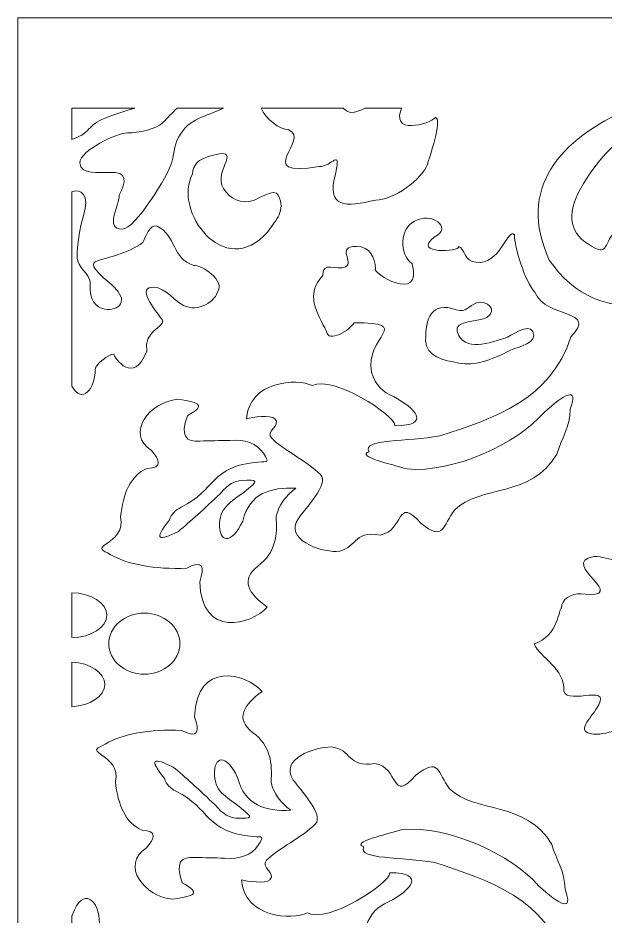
# Model space of a CAD drawing. Header units: centimetres. Extents: x -16.82 to -11.54, y -9 to -0.14.
# Drawn here: x -16.822 to -15.28, y -2.504 to -0.144 of the extents above; entities that cross this region are included whole.
import ezdxf

# ---------------------------------------------------------------- set-up
doc = ezdxf.new("R2010")
doc.units = ezdxf.units.CM
doc.header["$MEASUREMENT"] = 0
doc.layers.add('layer 1', color=7, linetype='Continuous')

msp = doc.modelspace()

# ---------------------------------------------------------------- linework, layer by layer
at = {"layer": 'layer 1', "color": 250, "lineweight": 13}
for points, knots in [([(-11.53784, -8.81464), (-11.53784, -8.81464), (-11.53784, -9.00021), (-11.53784, -9.00021), (-11.53784, -9.00021), (-11.53784, -9.00021), (-16.82232, -9.00021), (-16.82232, -9.00021), (-16.82232, -9.00021), (-16.82232, -9.00021), (-16.82232, -0.14427), (-16.82232, -0.14427), (-16.82232, -0.14427), (-16.82232, -0.14427), (-11.53784, -0.14427), (-11.53784, -0.14427), (-11.53784, -0.14427), (-11.53784, -0.14427), (-11.53784, -8.81464), (-11.53784, -8.81464)], [0, 0, 0, 0, 0.1666667, 0.1666667, 0.1666667, 0.1666667, 0.3333333, 0.3333333, 0.3333333, 0.3333333, 0.5, 0.5, 0.5, 0.5, 0.6666667, 0.6666667, 0.6666667, 0.6666667, 1, 1, 1, 1]), ([(-16.51523, -0.38114), (-16.63933, -0.41921), (-16.61065, -0.41753), (-16.65417, -0.45213), (-16.65417, -0.45213), (-16.66321, -0.45598), (-16.6721, -0.46004), (-16.68098, -0.46408), (-16.68098, -0.46408), (-16.68098, -0.46408), (-16.68098, -0.38114), (-16.68098, -0.38114), (-16.68098, -0.38114), (-16.68098, -0.38114), (-16.51523, -0.38114), (-16.51523, -0.38114)], [0, 0, 0, 0, 0.2, 0.2, 0.2, 0.2, 0.4, 0.4, 0.4, 0.4, 0.6, 0.6, 0.6, 0.6, 1, 1, 1, 1]), ([(-16.65972, -0.52483), (-16.65972, -0.55712), (-16.60698, -0.55005), (-16.58365, -0.55005), (-16.58365, -0.55005), (-16.53157, -0.54668), (-16.53902, -0.57628), (-16.55626, -0.60958), (-16.55626, -0.60958), (-16.55424, -0.63379), (-16.59683, -0.69937), (-16.54815, -0.69937), (-16.54815, -0.69937), (-16.51475, -0.69937), (-16.42727, -0.55791), (-16.41833, -0.52282), (-16.41833, -0.52282), (-16.4092, -0.49456), (-16.41326, -0.47338), (-16.39399, -0.44715), (-16.39399, -0.44715), (-16.36818, -0.40599), (-16.31464, -0.3987), (-16.28227, -0.38114), (-16.28227, -0.38114), (-16.28227, -0.38114), (-16.4044, -0.38114), (-16.4044, -0.38114), (-16.4044, -0.38114), (-16.41682, -0.39373), (-16.42924, -0.40631), (-16.44166, -0.4189), (-16.44166, -0.4189), (-16.46093, -0.43807), (-16.50657, -0.44614), (-16.53497, -0.44614), (-16.53497, -0.44614), (-16.56045, -0.44614), (-16.65972, -0.49174), (-16.65972, -0.52483)], [0, 0, 0, 0, 0.0909091, 0.0909091, 0.0909091, 0.0909091, 0.1818182, 0.1818182, 0.1818182, 0.1818182, 0.2727273, 0.2727273, 0.2727273, 0.2727273, 0.3636364, 0.3636364, 0.3636364, 0.3636364, 0.4545455, 0.4545455, 0.4545455, 0.4545455, 0.5454545, 0.5454545, 0.5454545, 0.5454545, 0.6363636, 0.6363636, 0.6363636, 0.6363636, 0.7272727, 0.7272727, 0.7272727, 0.7272727, 0.8181818, 0.8181818, 0.8181818, 0.8181818, 1, 1, 1, 1]), ([(-16.18377, -0.38114), (-16.17266, -0.40981), (-16.13308, -0.43782), (-16.11225, -0.43782), (-16.11225, -0.43782), (-16.04885, -0.4621), (-16.21216, -0.56385), (-16.03133, -0.53472), (-16.03133, -0.53472), (-15.99634, -0.53472), (-15.97447, -0.48568), (-15.98759, -0.55095), (-15.98759, -0.55095), (-16.01523, -0.64575), (-15.96022, -0.64172), (-15.88262, -0.62274), (-15.88262, -0.62274), (-15.83669, -0.62274), (-15.76015, -0.56835), (-15.74702, -0.52919), (-15.74702, -0.52919), (-15.74265, -0.51179), (-15.70605, -0.41329), (-15.72573, -0.40458), (-15.72573, -0.40458), (-15.72248, -0.41515), (-15.84043, -0.45765), (-15.81701, -0.38778), (-15.81701, -0.38778), (-15.81589, -0.38559), (-15.81489, -0.38337), (-15.814, -0.38114), (-15.814, -0.38114), (-15.814, -0.38114), (-15.9114, -0.38114), (-15.9114, -0.38114), (-15.9114, -0.38114), (-15.91997, -0.38583), (-15.93046, -0.39002), (-15.94425, -0.39331), (-15.94425, -0.39331), (-15.95438, -0.3921), (-15.96218, -0.38739), (-15.96773, -0.38114), (-15.96773, -0.38114), (-15.96773, -0.38114), (-16.18377, -0.38114), (-16.18377, -0.38114)], [0, 0, 0, 0, 0.0769231, 0.0769231, 0.0769231, 0.0769231, 0.1538462, 0.1538462, 0.1538462, 0.1538462, 0.2307692, 0.2307692, 0.2307692, 0.2307692, 0.3076923, 0.3076923, 0.3076923, 0.3076923, 0.3846154, 0.3846154, 0.3846154, 0.3846154, 0.4615385, 0.4615385, 0.4615385, 0.4615385, 0.5384615, 0.5384615, 0.5384615, 0.5384615, 0.6153846, 0.6153846, 0.6153846, 0.6153846, 0.6923077, 0.6923077, 0.6923077, 0.6923077, 0.7692308, 0.7692308, 0.7692308, 0.7692308, 0.8461538, 0.8461538, 0.8461538, 0.8461538, 1, 1, 1, 1]), ([(-15.21527, -0.38114), (-15.39987, -0.46404), (-15.51269, -0.59225), (-15.42681, -0.78063), (-15.42681, -0.78063), (-15.36207, -0.87502), (-15.27047, -0.91561), (-15.14937, -0.89709), (-15.14937, -0.89709), (-15.00621, -0.85871), (-14.99388, -0.77666), (-15.04103, -0.67476), (-15.04103, -0.67476), (-15.10937, -0.60374), (-15.1871, -0.6011), (-15.26011, -0.7111), (-15.26011, -0.7111), (-15.28597, -0.75006), (-15.27574, -0.76933), (-15.32399, -0.73894), (-15.32399, -0.73894), (-15.37756, -0.70518), (-15.38199, -0.65374), (-15.33697, -0.57948), (-15.33697, -0.57948), (-15.29549, -0.51152), (-15.24585, -0.4548), (-15.17104, -0.43275), (-15.17104, -0.43275), (-15.10495, -0.41328), (-14.99064, -0.37834), (-15.10709, -0.48949), (-15.10709, -0.48949), (-15.16608, -0.57373), (-15.10275, -0.60233), (-15.0064, -0.55314), (-15.0064, -0.55314), (-14.93805, -0.50363), (-14.87075, -0.4475), (-14.81285, -0.38114), (-14.81285, -0.38114), (-14.81285, -0.38114), (-15.21527, -0.38114), (-15.21527, -0.38114)], [0, 0, 0, 0, 0.0833333, 0.0833333, 0.0833333, 0.0833333, 0.1666667, 0.1666667, 0.1666667, 0.1666667, 0.25, 0.25, 0.25, 0.25, 0.3333333, 0.3333333, 0.3333333, 0.3333333, 0.4166667, 0.4166667, 0.4166667, 0.4166667, 0.5, 0.5, 0.5, 0.5, 0.5833333, 0.5833333, 0.5833333, 0.5833333, 0.6666667, 0.6666667, 0.6666667, 0.6666667, 0.75, 0.75, 0.75, 0.75, 0.8333333, 0.8333333, 0.8333333, 0.8333333, 1, 1, 1, 1]), ([(-16.32252, -0.50858), (-16.34466, -0.51541), (-16.36347, -0.52815), (-16.36347, -0.55416), (-16.36347, -0.55416), (-16.417, -0.64976), (-16.2805, -0.83648), (-16.16675, -0.70683), (-16.16675, -0.70683), (-16.14405, -0.6735), (-16.11811, -0.65092), (-16.13865, -0.61007), (-16.13865, -0.61007), (-16.14837, -0.58964), (-16.19053, -0.61975), (-16.2035, -0.62404), (-16.2035, -0.62404), (-16.237, -0.6348), (-16.26511, -0.61975), (-16.2824, -0.59286), (-16.2824, -0.59286), (-16.31372, -0.54613), (-16.22037, -0.47701), (-16.32252, -0.50858)], [0, 0, 0, 0, 0.1428571, 0.1428571, 0.1428571, 0.1428571, 0.2857143, 0.2857143, 0.2857143, 0.2857143, 0.4285714, 0.4285714, 0.4285714, 0.4285714, 0.5714286, 0.5714286, 0.5714286, 0.5714286, 0.7142857, 0.7142857, 0.7142857, 0.7142857, 1, 1, 1, 1]), ([(-16.68098, -1.11214), (-16.65395, -1.15963), (-16.6196, -1.12105), (-16.6196, -1.06812), (-16.6196, -1.06812), (-16.6196, -1.05372), (-16.58278, -1.02756), (-16.57094, -1.02756), (-16.57094, -1.02756), (-16.56818, -1.03757), (-16.51859, -1.11106), (-16.48415, -1.01971), (-16.48415, -1.01971), (-16.49344, -0.97022), (-16.44036, -0.9561), (-16.44207, -0.93992), (-16.44207, -0.93992), (-16.44338, -0.93468), (-16.50782, -0.86273), (-16.47757, -0.85358), (-16.47757, -0.85358), (-16.44601, -0.84311), (-16.41708, -0.88105), (-16.39472, -0.89544), (-16.39472, -0.89544), (-16.35922, -0.92127), (-16.30749, -0.89402), (-16.29872, -0.86535), (-16.29872, -0.86535), (-16.27493, -0.8348), (-16.34219, -0.79177), (-16.36053, -0.79471), (-16.36053, -0.79471), (-16.41839, -0.7764), (-16.40656, -0.71622), (-16.45653, -0.69137), (-16.45653, -0.69137), (-16.47626, -0.68221), (-16.48809, -0.72407), (-16.49467, -0.73454), (-16.49467, -0.73454), (-16.52992, -0.76202), (-16.58971, -0.77378), (-16.61302, -0.78294), (-16.61302, -0.78294), (-16.65377, -0.79426), (-16.56567, -0.84572), (-16.55648, -0.86797), (-16.55648, -0.86797), (-16.53149, -0.9046), (-16.58541, -0.92029), (-16.61039, -0.90329), (-16.61039, -0.90329), (-16.63406, -0.88759), (-16.63275, -0.86535), (-16.63275, -0.83788), (-16.63275, -0.83788), (-16.63275, -0.82088), (-16.66694, -0.79602), (-16.66694, -0.77509), (-16.66694, -0.77509), (-16.66694, -0.74108), (-16.66037, -0.69529), (-16.64984, -0.6639), (-16.64984, -0.6639), (-16.63329, -0.60898), (-16.65654, -0.59184), (-16.68098, -0.6011), (-16.68098, -0.6011), (-16.68098, -0.6011), (-16.68098, -1.11214), (-16.68098, -1.11214)], [0, 0, 0, 0, 0.0526316, 0.0526316, 0.0526316, 0.0526316, 0.1052632, 0.1052632, 0.1052632, 0.1052632, 0.1578947, 0.1578947, 0.1578947, 0.1578947, 0.2105263, 0.2105263, 0.2105263, 0.2105263, 0.2631579, 0.2631579, 0.2631579, 0.2631579, 0.3157895, 0.3157895, 0.3157895, 0.3157895, 0.3684211, 0.3684211, 0.3684211, 0.3684211, 0.4210526, 0.4210526, 0.4210526, 0.4210526, 0.4736842, 0.4736842, 0.4736842, 0.4736842, 0.5263158, 0.5263158, 0.5263158, 0.5263158, 0.5789474, 0.5789474, 0.5789474, 0.5789474, 0.6315789, 0.6315789, 0.6315789, 0.6315789, 0.6842105, 0.6842105, 0.6842105, 0.6842105, 0.7368421, 0.7368421, 0.7368421, 0.7368421, 0.7894737, 0.7894737, 0.7894737, 0.7894737, 0.8421053, 0.8421053, 0.8421053, 0.8421053, 0.8947368, 0.8947368, 0.8947368, 0.8947368, 1, 1, 1, 1]), ([(-16.22191, -1.1973), (-16.20747, -1.19317), (-16.15796, -1.18698), (-16.14765, -1.1973), (-16.14765, -1.1973), (-16.12908, -1.2159), (-16.17446, -1.23037), (-16.1559, -1.24896), (-16.1559, -1.24896), (-16.12496, -1.27995), (-16.06308, -1.30888), (-16.02801, -1.344), (-16.02801, -1.344), (-16.00326, -1.3688), (-16.06926, -1.43491), (-16.08577, -1.45971), (-16.08577, -1.45971), (-16.1229, -1.51549), (-16.03007, -1.54649), (-15.98676, -1.54649), (-15.98676, -1.54649), (-15.93193, -1.54208), (-15.94399, -1.48987), (-15.87124, -1.5031), (-15.87124, -1.5031), (-15.80729, -1.49335), (-15.82999, -1.39678), (-15.76398, -1.4721), (-15.76398, -1.4721), (-15.70183, -1.52306), (-15.70682, -1.47738), (-15.67529, -1.43698), (-15.67529, -1.43698), (-15.60928, -1.37086), (-15.47314, -1.40598), (-15.40713, -1.29028), (-15.40713, -1.29028), (-15.39476, -1.24896), (-15.37207, -1.22003), (-15.37207, -1.17251), (-15.37207, -1.17251), (-15.34852, -1.11018), (-15.38731, -1.13247), (-15.44057, -1.18102), (-15.44057, -1.18102), (-15.51247, -1.26336), (-15.67538, -1.34016), (-15.80111, -1.32954), (-15.80111, -1.32954), (-15.83824, -1.31714), (-15.93725, -1.29648), (-15.90012, -1.28408), (-15.90012, -1.28408), (-15.9208, -1.25045), (-15.79772, -1.25803), (-15.71448, -1.24276), (-15.71448, -1.24276), (-15.56803, -1.19524), (-15.42364, -1.14771), (-15.37, -0.98242), (-15.37, -0.98242), (-15.29804, -0.90719), (-15.4331, -0.93803), (-15.46489, -0.86465), (-15.46489, -0.86465), (-15.49086, -0.83625), (-15.51872, -0.74638), (-15.51852, -0.71382), (-15.51852, -0.71382), (-15.53564, -0.69476), (-15.55758, -0.79709), (-15.61959, -0.78614), (-15.61959, -0.78614), (-15.65053, -0.78614), (-15.64847, -0.74895), (-15.66497, -0.74482), (-15.66497, -0.74482), (-15.65913, -0.75945), (-15.78977, -0.766), (-15.72892, -0.72002), (-15.72892, -0.72002), (-15.67735, -0.69523), (-15.73923, -0.65184), (-15.78049, -0.6787), (-15.78049, -0.6787), (-15.81957, -0.69523), (-15.82193, -0.76548), (-15.78667, -0.79027), (-15.78667, -0.79027), (-15.75893, -0.89678), (-15.8952, -0.81426), (-15.88362, -0.80267), (-15.88362, -0.80267), (-15.88362, -0.77374), (-15.89806, -0.74482), (-15.93313, -0.74482), (-15.93313, -0.74482), (-15.98882, -0.74482), (-15.93725, -0.78614), (-15.962, -0.79853), (-15.962, -0.79853), (-15.98469, -0.80887), (-16.02389, -0.78201), (-16.02182, -0.82126), (-16.02182, -0.82126), (-16.06854, -0.87016), (-16.03774, -0.91906), (-16.01151, -0.96796), (-16.01151, -0.96796), (-16.00862, -1.00061), (-15.94908, -0.96355), (-15.93931, -0.94524), (-15.93931, -0.94524), (-15.7803, -0.94524), (-15.9126, -0.98036), (-15.89393, -1.0754), (-15.89393, -1.0754), (-15.88362, -1.11053), (-15.86299, -1.12705), (-15.83618, -1.13945), (-15.83618, -1.13945), (-15.77842, -1.16838), (-15.73511, -1.2159), (-15.83205, -1.2159), (-15.83205, -1.2159), (-15.83083, -1.18901), (-15.99481, -1.08155), (-16.04864, -1.11053), (-16.04864, -1.11053), (-16.09025, -1.09059), (-16.21439, -1.09755), (-16.22191, -1.1973)], [0, 0, 0, 0, 0.0294118, 0.0294118, 0.0294118, 0.0294118, 0.0588235, 0.0588235, 0.0588235, 0.0588235, 0.0882353, 0.0882353, 0.0882353, 0.0882353, 0.1176471, 0.1176471, 0.1176471, 0.1176471, 0.1470588, 0.1470588, 0.1470588, 0.1470588, 0.1764706, 0.1764706, 0.1764706, 0.1764706, 0.2058824, 0.2058824, 0.2058824, 0.2058824, 0.2352941, 0.2352941, 0.2352941, 0.2352941, 0.2647059, 0.2647059, 0.2647059, 0.2647059, 0.2941176, 0.2941176, 0.2941176, 0.2941176, 0.3235294, 0.3235294, 0.3235294, 0.3235294, 0.3529412, 0.3529412, 0.3529412, 0.3529412, 0.3823529, 0.3823529, 0.3823529, 0.3823529, 0.4117647, 0.4117647, 0.4117647, 0.4117647, 0.4411765, 0.4411765, 0.4411765, 0.4411765, 0.4705882, 0.4705882, 0.4705882, 0.4705882, 0.5, 0.5, 0.5, 0.5, 0.5294118, 0.5294118, 0.5294118, 0.5294118, 0.5588235, 0.5588235, 0.5588235, 0.5588235, 0.5882353, 0.5882353, 0.5882353, 0.5882353, 0.6176471, 0.6176471, 0.6176471, 0.6176471, 0.6470588, 0.6470588, 0.6470588, 0.6470588, 0.6764706, 0.6764706, 0.6764706, 0.6764706, 0.7058824, 0.7058824, 0.7058824, 0.7058824, 0.7352941, 0.7352941, 0.7352941, 0.7352941, 0.7647059, 0.7647059, 0.7647059, 0.7647059, 0.7941176, 0.7941176, 0.7941176, 0.7941176, 0.8235294, 0.8235294, 0.8235294, 0.8235294, 0.8529412, 0.8529412, 0.8529412, 0.8529412, 0.8823529, 0.8823529, 0.8823529, 0.8823529, 0.9117647, 0.9117647, 0.9117647, 0.9117647, 0.9411765, 0.9411765, 0.9411765, 0.9411765, 1, 1, 1, 1]), ([(-15.66413, -1.05107), (-15.622, -1.05827), (-15.58518, -1.04587), (-15.52865, -1.01755), (-15.52865, -1.01755), (-15.50829, -1.00789), (-15.45471, -0.9993), (-15.46971, -0.96818), (-15.46971, -0.96818), (-15.4815, -0.94456), (-15.53079, -0.98213), (-15.54258, -0.98535), (-15.54258, -0.98535), (-15.58008, -0.99716), (-15.65081, -1.02507), (-15.66903, -0.96818), (-15.66903, -0.96818), (-15.67867, -0.9392), (-15.60795, -0.94242), (-15.5908, -0.93168), (-15.5908, -0.93168), (-15.5608, -0.91129), (-15.58973, -0.88445), (-15.61759, -0.89304), (-15.61759, -0.89304), (-15.63902, -0.89948), (-15.64438, -0.91988), (-15.67117, -0.91129), (-15.67117, -0.91129), (-15.73664, -0.88697), (-15.75207, -0.93484), (-15.75157, -0.99173), (-15.75157, -0.99173), (-15.75119, -1.03412), (-15.70256, -1.04451), (-15.66413, -1.05107)], [0, 0, 0, 0, 0.1, 0.1, 0.1, 0.1, 0.2, 0.2, 0.2, 0.2, 0.3, 0.3, 0.3, 0.3, 0.4, 0.4, 0.4, 0.4, 0.5, 0.5, 0.5, 0.5, 0.6, 0.6, 0.6, 0.6, 0.7, 0.7, 0.7, 0.7, 0.8, 0.8, 0.8, 0.8, 1, 1, 1, 1]), ([(-16.57997, -1.55416), (-16.53456, -1.58035), (-16.46428, -1.59403), (-16.37908, -1.59014), (-16.37908, -1.59014), (-16.33551, -1.56703), (-16.33132, -1.58679), (-16.34502, -1.62606), (-16.34502, -1.62606), (-16.34051, -1.77528), (-16.20903, -1.73968), (-16.16756, -1.69249), (-16.16756, -1.69249), (-16.21776, -1.65658), (-16.23809, -1.62066), (-16.19266, -1.58476), (-16.19266, -1.58476), (-16.14416, -1.54957), (-16.14098, -1.50248), (-16.14426, -1.45368), (-16.14426, -1.45368), (-16.13709, -1.42406), (-16.11856, -1.40012), (-16.09227, -1.38006), (-16.09227, -1.38006), (-16.15892, -1.37763), (-16.21331, -1.39198), (-16.23209, -1.46625), (-16.23209, -1.46625), (-16.26234, -1.53089), (-16.29515, -1.52309), (-16.29281, -1.47199), (-16.29281, -1.47199), (-16.2907, -1.4255), (-16.25583, -1.41306), (-16.22196, -1.38512), (-16.22196, -1.38512), (-16.19161, -1.36008), (-16.1906, -1.35703), (-16.23634, -1.35986), (-16.23634, -1.35986), (-16.25231, -1.36086), (-16.26987, -1.3683), (-16.29125, -1.39443), (-16.29125, -1.39443), (-16.33212, -1.43355), (-16.37121, -1.46883), (-16.40111, -1.49377), (-16.40111, -1.49377), (-16.45198, -1.51833), (-16.46812, -1.51869), (-16.42435, -1.46358), (-16.42435, -1.46358), (-16.41926, -1.44787), (-16.40857, -1.43718), (-16.39404, -1.43012), (-16.39404, -1.43012), (-16.30212, -1.38547), (-16.31775, -1.32208), (-16.19103, -1.31136), (-16.19103, -1.31136), (-16.16691, -1.30932), (-16.16095, -1.3141), (-16.17777, -1.28835), (-16.17777, -1.28835), (-16.19554, -1.26114), (-16.22617, -1.2514), (-16.26615, -1.25437), (-16.26615, -1.25437), (-16.29244, -1.25497), (-16.31873, -1.25557), (-16.34502, -1.25617), (-16.34502, -1.25617), (-16.37976, -1.25913), (-16.39736, -1.24416), (-16.37729, -1.18973), (-16.37729, -1.18973), (-16.33087, -1.16245), (-16.33924, -1.15606), (-16.40239, -1.14623), (-16.40239, -1.14623), (-16.47636, -1.15231), (-16.54167, -1.23611), (-16.47136, -1.28131), (-16.47136, -1.28131), (-16.45151, -1.30532), (-16.44041, -1.32652), (-16.48305, -1.32799), (-16.48305, -1.32799), (-16.52719, -1.34685), (-16.5462, -1.39422), (-16.55296, -1.45548), (-16.55296, -1.45548), (-16.5448, -1.49194), (-16.56702, -1.51013), (-16.59143, -1.527), (-16.59143, -1.527), (-16.61186, -1.54112), (-16.60084, -1.54212), (-16.57997, -1.55416)], [0, 0, 0, 0, 0.0384615, 0.0384615, 0.0384615, 0.0384615, 0.0769231, 0.0769231, 0.0769231, 0.0769231, 0.1153846, 0.1153846, 0.1153846, 0.1153846, 0.1538462, 0.1538462, 0.1538462, 0.1538462, 0.1923077, 0.1923077, 0.1923077, 0.1923077, 0.2307692, 0.2307692, 0.2307692, 0.2307692, 0.2692308, 0.2692308, 0.2692308, 0.2692308, 0.3076923, 0.3076923, 0.3076923, 0.3076923, 0.3461538, 0.3461538, 0.3461538, 0.3461538, 0.3846154, 0.3846154, 0.3846154, 0.3846154, 0.4230769, 0.4230769, 0.4230769, 0.4230769, 0.4615385, 0.4615385, 0.4615385, 0.4615385, 0.5, 0.5, 0.5, 0.5, 0.5384615, 0.5384615, 0.5384615, 0.5384615, 0.5769231, 0.5769231, 0.5769231, 0.5769231, 0.6153846, 0.6153846, 0.6153846, 0.6153846, 0.6538462, 0.6538462, 0.6538462, 0.6538462, 0.6923077, 0.6923077, 0.6923077, 0.6923077, 0.7307692, 0.7307692, 0.7307692, 0.7307692, 0.7692308, 0.7692308, 0.7692308, 0.7692308, 0.8076923, 0.8076923, 0.8076923, 0.8076923, 0.8461538, 0.8461538, 0.8461538, 0.8461538, 0.8846154, 0.8846154, 0.8846154, 0.8846154, 0.9230769, 0.9230769, 0.9230769, 0.9230769, 1, 1, 1, 1]), ([(-15.46662, -1.78945), (-15.40123, -1.76678), (-15.40353, -1.69797), (-15.39441, -1.69429), (-15.39441, -1.69429), (-15.39532, -1.67364), (-15.36952, -1.65495), (-15.34316, -1.6577), (-15.34316, -1.6577), (-15.20407, -1.67218), (-15.40687, -1.57642), (-15.30957, -1.55962), (-15.30957, -1.55962), (-15.26625, -1.55962), (-15.22835, -1.58296), (-15.18864, -1.59553), (-15.18864, -1.59553), (-15.16517, -1.60272), (-15.16517, -1.57937), (-15.1778, -1.5668), (-15.1778, -1.5668), (-15.20488, -1.53987), (-15.23737, -1.5273), (-15.1742, -1.5273), (-15.1742, -1.5273), (-15.07848, -1.51289), (-15.00865, -1.54636), (-14.95939, -1.59374), (-14.95939, -1.59374), (-14.90934, -1.63633), (-14.87916, -1.73238), (-14.79694, -1.74636), (-14.79694, -1.74636), (-14.68072, -1.80693), (-14.72288, -1.8021), (-14.79152, -1.83255), (-14.79152, -1.83255), (-14.83545, -1.87085), (-14.88117, -1.90377), (-14.9251, -1.94208), (-14.9251, -1.94208), (-14.95398, -1.96901), (-14.97744, -2.04263), (-15.02799, -2.04622), (-15.02799, -2.04622), (-15.08815, -2.06243), (-15.14833, -2.07443), (-15.20849, -2.057), (-15.20849, -2.057), (-15.23557, -2.05879), (-15.16156, -2.03006), (-15.1778, -1.99774), (-15.1778, -1.99774), (-15.17961, -1.99415), (-15.27167, -2.02647), (-15.30055, -2.02647), (-15.30055, -2.02647), (-15.36192, -2.02647), (-15.32402, -1.99056), (-15.30416, -1.96183), (-15.30416, -1.96183), (-15.25362, -1.88642), (-15.37636, -1.95285), (-15.389, -1.91335), (-15.389, -1.91335), (-15.38448, -1.85319), (-15.45187, -1.82566), (-15.46662, -1.78945)], [0, 0, 0, 0, 0.0555556, 0.0555556, 0.0555556, 0.0555556, 0.1111111, 0.1111111, 0.1111111, 0.1111111, 0.1666667, 0.1666667, 0.1666667, 0.1666667, 0.2222222, 0.2222222, 0.2222222, 0.2222222, 0.2777778, 0.2777778, 0.2777778, 0.2777778, 0.3333333, 0.3333333, 0.3333333, 0.3333333, 0.3888889, 0.3888889, 0.3888889, 0.3888889, 0.4444444, 0.4444444, 0.4444444, 0.4444444, 0.5, 0.5, 0.5, 0.5, 0.5555556, 0.5555556, 0.5555556, 0.5555556, 0.6111111, 0.6111111, 0.6111111, 0.6111111, 0.6666667, 0.6666667, 0.6666667, 0.6666667, 0.7222222, 0.7222222, 0.7222222, 0.7222222, 0.7777778, 0.7777778, 0.7777778, 0.7777778, 0.8333333, 0.8333333, 0.8333333, 0.8333333, 0.8888889, 0.8888889, 0.8888889, 0.8888889, 1, 1, 1, 1]), ([(-16.68098, -1.65492), (-16.63023, -1.65545), (-16.58909, -1.68165), (-16.58909, -1.71373), (-16.58909, -1.71373), (-16.58909, -1.74579), (-16.63023, -1.77201), (-16.68098, -1.77253), (-16.68098, -1.77253), (-16.68098, -1.77253), (-16.68098, -1.65492), (-16.68098, -1.65492)], [0, 0, 0, 0, 0.25, 0.25, 0.25, 0.25, 0.5, 0.5, 0.5, 0.5, 1, 1, 1, 1]), ([(-16.49034, -1.86878), (-16.54179, -1.86878), (-16.58376, -1.83275), (-16.58376, -1.78858), (-16.58376, -1.78858), (-16.58376, -1.74441), (-16.54179, -1.70838), (-16.49034, -1.70838), (-16.49034, -1.70838), (-16.43889, -1.70838), (-16.39693, -1.74441), (-16.39693, -1.78858), (-16.39693, -1.78858), (-16.39693, -1.83275), (-16.43889, -1.86878), (-16.49034, -1.86878)], [0, 0, 0, 0, 0.2, 0.2, 0.2, 0.2, 0.4, 0.4, 0.4, 0.4, 0.6, 0.6, 0.6, 0.6, 1, 1, 1, 1]), ([(-16.68098, -1.83687), (-16.63271, -1.83909), (-16.59443, -1.86457), (-16.59443, -1.89552), (-16.59443, -1.89552), (-16.59443, -1.92645), (-16.63271, -1.95195), (-16.68098, -1.95417), (-16.68098, -1.95417), (-16.68098, -1.95417), (-16.68098, -1.83687), (-16.68098, -1.83687)], [0, 0, 0, 0, 0.25, 0.25, 0.25, 0.25, 0.5, 0.5, 0.5, 0.5, 1, 1, 1, 1]), ([(-16.59332, -2.05245), (-16.5479, -2.02626), (-16.47762, -2.01259), (-16.39243, -2.01647), (-16.39243, -2.01647), (-16.34885, -2.03959), (-16.34466, -2.01982), (-16.35837, -1.98056), (-16.35837, -1.98056), (-16.35385, -1.83134), (-16.22237, -1.86693), (-16.1809, -1.91412), (-16.1809, -1.91412), (-16.23111, -1.95004), (-16.25143, -1.98595), (-16.206, -2.02186), (-16.206, -2.02186), (-16.15751, -2.05704), (-16.15432, -2.10413), (-16.1576, -2.15294), (-16.1576, -2.15294), (-16.15043, -2.18256), (-16.13191, -2.2065), (-16.10562, -2.22656), (-16.10562, -2.22656), (-16.17227, -2.22898), (-16.22665, -2.21464), (-16.24544, -2.14037), (-16.24544, -2.14037), (-16.27569, -2.07572), (-16.30849, -2.08352), (-16.30616, -2.13463), (-16.30616, -2.13463), (-16.30404, -2.18112), (-16.26918, -2.19356), (-16.2353, -2.2215), (-16.2353, -2.2215), (-16.20496, -2.24654), (-16.20395, -2.24959), (-16.24968, -2.24675), (-16.24968, -2.24675), (-16.26565, -2.24576), (-16.28322, -2.23831), (-16.30459, -2.21219), (-16.30459, -2.21219), (-16.34547, -2.17306), (-16.38455, -2.13779), (-16.41446, -2.11285), (-16.41446, -2.11285), (-16.46533, -2.08829), (-16.48146, -2.08793), (-16.43769, -2.14303), (-16.43769, -2.14303), (-16.4326, -2.15875), (-16.42191, -2.16944), (-16.40738, -2.1765), (-16.40738, -2.1765), (-16.31546, -2.22115), (-16.3311, -2.28454), (-16.20438, -2.29526), (-16.20438, -2.29526), (-16.18026, -2.2973), (-16.17429, -2.29252), (-16.19111, -2.31827), (-16.19111, -2.31827), (-16.20889, -2.34548), (-16.23952, -2.35521), (-16.2795, -2.35224), (-16.2795, -2.35224), (-16.30579, -2.35165), (-16.33208, -2.35104), (-16.35837, -2.35045), (-16.35837, -2.35045), (-16.3931, -2.34748), (-16.41071, -2.36246), (-16.39063, -2.41688), (-16.39063, -2.41688), (-16.34422, -2.44417), (-16.35258, -2.45056), (-16.41573, -2.46038), (-16.41573, -2.46038), (-16.4897, -2.4543), (-16.55502, -2.3705), (-16.48471, -2.32531), (-16.48471, -2.32531), (-16.46486, -2.30129), (-16.45375, -2.2801), (-16.4964, -2.27862), (-16.4964, -2.27862), (-16.54053, -2.25977), (-16.55954, -2.2124), (-16.56631, -2.15114), (-16.56631, -2.15114), (-16.55814, -2.11468), (-16.58037, -2.09649), (-16.60478, -2.07962), (-16.60478, -2.07962), (-16.62521, -2.06549), (-16.61419, -2.06449), (-16.59332, -2.05245)], [0, 0, 0, 0, 0.0384615, 0.0384615, 0.0384615, 0.0384615, 0.0769231, 0.0769231, 0.0769231, 0.0769231, 0.1153846, 0.1153846, 0.1153846, 0.1153846, 0.1538462, 0.1538462, 0.1538462, 0.1538462, 0.1923077, 0.1923077, 0.1923077, 0.1923077, 0.2307692, 0.2307692, 0.2307692, 0.2307692, 0.2692308, 0.2692308, 0.2692308, 0.2692308, 0.3076923, 0.3076923, 0.3076923, 0.3076923, 0.3461538, 0.3461538, 0.3461538, 0.3461538, 0.3846154, 0.3846154, 0.3846154, 0.3846154, 0.4230769, 0.4230769, 0.4230769, 0.4230769, 0.4615385, 0.4615385, 0.4615385, 0.4615385, 0.5, 0.5, 0.5, 0.5, 0.5384615, 0.5384615, 0.5384615, 0.5384615, 0.5769231, 0.5769231, 0.5769231, 0.5769231, 0.6153846, 0.6153846, 0.6153846, 0.6153846, 0.6538462, 0.6538462, 0.6538462, 0.6538462, 0.6923077, 0.6923077, 0.6923077, 0.6923077, 0.7307692, 0.7307692, 0.7307692, 0.7307692, 0.7692308, 0.7692308, 0.7692308, 0.7692308, 0.8076923, 0.8076923, 0.8076923, 0.8076923, 0.8461538, 0.8461538, 0.8461538, 0.8461538, 0.8846154, 0.8846154, 0.8846154, 0.8846154, 0.9230769, 0.9230769, 0.9230769, 0.9230769, 1, 1, 1, 1]), ([(-16.23525, -2.40931), (-16.22081, -2.41345), (-16.17131, -2.41964), (-16.16099, -2.40931), (-16.16099, -2.40931), (-16.14243, -2.39071), (-16.18781, -2.37625), (-16.16924, -2.35766), (-16.16924, -2.35766), (-16.1383, -2.32666), (-16.07642, -2.29774), (-16.04136, -2.26261), (-16.04136, -2.26261), (-16.0166, -2.23782), (-16.08261, -2.17171), (-16.09911, -2.14691), (-16.09911, -2.14691), (-16.13624, -2.09112), (-16.04342, -2.06013), (-16.0001, -2.06013), (-16.0001, -2.06013), (-15.94528, -2.06454), (-15.95733, -2.11674), (-15.88459, -2.10352), (-15.88459, -2.10352), (-15.82064, -2.11327), (-15.84334, -2.20984), (-15.77733, -2.13451), (-15.77733, -2.13451), (-15.71517, -2.08355), (-15.72017, -2.12924), (-15.68863, -2.16964), (-15.68863, -2.16964), (-15.62262, -2.23575), (-15.48648, -2.20063), (-15.42048, -2.31633), (-15.42048, -2.31633), (-15.4081, -2.35766), (-15.38541, -2.38659), (-15.38541, -2.4341), (-15.38541, -2.4341), (-15.36186, -2.49644), (-15.40066, -2.47414), (-15.45392, -2.42559), (-15.45392, -2.42559), (-15.52581, -2.34325), (-15.68872, -2.26645), (-15.81446, -2.27708), (-15.81446, -2.27708), (-15.85159, -2.28947), (-15.9506, -2.31013), (-15.91347, -2.32254), (-15.91347, -2.32254), (-15.93414, -2.35617), (-15.81106, -2.34859), (-15.72782, -2.36385), (-15.72782, -2.36385), (-15.58137, -2.41138), (-15.43698, -2.4589), (-15.38335, -2.62419), (-15.38335, -2.62419), (-15.31138, -2.69942), (-15.44644, -2.66858), (-15.47823, -2.74196), (-15.47823, -2.74196), (-15.50421, -2.77036), (-15.53207, -2.86024), (-15.53186, -2.89279), (-15.53186, -2.89279), (-15.54898, -2.91185), (-15.57092, -2.80952), (-15.63294, -2.82048), (-15.63294, -2.82048), (-15.66388, -2.82048), (-15.66182, -2.85767), (-15.67832, -2.8618), (-15.67832, -2.8618), (-15.67248, -2.84716), (-15.80311, -2.84062), (-15.74226, -2.88659), (-15.74226, -2.88659), (-15.6907, -2.91139), (-15.75258, -2.95478), (-15.79383, -2.92792), (-15.79383, -2.92792), (-15.83292, -2.91139), (-15.83528, -2.84114), (-15.80002, -2.81634), (-15.80002, -2.81634), (-15.77227, -2.70983), (-15.90854, -2.79235), (-15.89697, -2.80395), (-15.89697, -2.80395), (-15.89697, -2.83287), (-15.91141, -2.8618), (-15.94647, -2.8618), (-15.94647, -2.8618), (-16.00216, -2.8618), (-15.9506, -2.82048), (-15.97535, -2.80808), (-15.97535, -2.80808), (-15.99804, -2.79775), (-16.03723, -2.82461), (-16.03517, -2.78535), (-16.03517, -2.78535), (-16.08189, -2.73645), (-16.05109, -2.68755), (-16.02485, -2.63865), (-16.02485, -2.63865), (-16.02197, -2.60601), (-15.96242, -2.64306), (-15.95266, -2.66138), (-15.95266, -2.66138), (-15.79364, -2.66138), (-15.92595, -2.62625), (-15.90728, -2.53122), (-15.90728, -2.53122), (-15.89697, -2.49609), (-15.87634, -2.47956), (-15.84952, -2.46716), (-15.84952, -2.46716), (-15.79177, -2.43824), (-15.74845, -2.39071), (-15.8454, -2.39071), (-15.8454, -2.39071), (-15.84418, -2.41761), (-16.00815, -2.52506), (-16.06198, -2.49609), (-16.06198, -2.49609), (-16.1036, -2.51602), (-16.22774, -2.50907), (-16.23525, -2.40931)], [0, 0, 0, 0, 0.0294118, 0.0294118, 0.0294118, 0.0294118, 0.0588235, 0.0588235, 0.0588235, 0.0588235, 0.0882353, 0.0882353, 0.0882353, 0.0882353, 0.1176471, 0.1176471, 0.1176471, 0.1176471, 0.1470588, 0.1470588, 0.1470588, 0.1470588, 0.1764706, 0.1764706, 0.1764706, 0.1764706, 0.2058824, 0.2058824, 0.2058824, 0.2058824, 0.2352941, 0.2352941, 0.2352941, 0.2352941, 0.2647059, 0.2647059, 0.2647059, 0.2647059, 0.2941176, 0.2941176, 0.2941176, 0.2941176, 0.3235294, 0.3235294, 0.3235294, 0.3235294, 0.3529412, 0.3529412, 0.3529412, 0.3529412, 0.3823529, 0.3823529, 0.3823529, 0.3823529, 0.4117647, 0.4117647, 0.4117647, 0.4117647, 0.4411765, 0.4411765, 0.4411765, 0.4411765, 0.4705882, 0.4705882, 0.4705882, 0.4705882, 0.5, 0.5, 0.5, 0.5, 0.5294118, 0.5294118, 0.5294118, 0.5294118, 0.5588235, 0.5588235, 0.5588235, 0.5588235, 0.5882353, 0.5882353, 0.5882353, 0.5882353, 0.6176471, 0.6176471, 0.6176471, 0.6176471, 0.6470588, 0.6470588, 0.6470588, 0.6470588, 0.6764706, 0.6764706, 0.6764706, 0.6764706, 0.7058824, 0.7058824, 0.7058824, 0.7058824, 0.7352941, 0.7352941, 0.7352941, 0.7352941, 0.7647059, 0.7647059, 0.7647059, 0.7647059, 0.7941176, 0.7941176, 0.7941176, 0.7941176, 0.8235294, 0.8235294, 0.8235294, 0.8235294, 0.8529412, 0.8529412, 0.8529412, 0.8529412, 0.8823529, 0.8823529, 0.8823529, 0.8823529, 0.9117647, 0.9117647, 0.9117647, 0.9117647, 0.9411765, 0.9411765, 0.9411765, 0.9411765, 1, 1, 1, 1]), ([(-16.68098, -2.50404), (-16.6804, -2.5031), (-16.6798, -2.50218), (-16.67919, -2.50129), (-16.67919, -2.50129), (-16.65158, -2.42264), (-16.60818, -2.46402), (-16.60818, -2.52353), (-16.60818, -2.52353), (-16.60818, -2.53791), (-16.57136, -2.56408), (-16.55952, -2.56408), (-16.55952, -2.56408), (-16.55676, -2.55407), (-16.50717, -2.48058), (-16.47273, -2.57193), (-16.47273, -2.57193), (-16.48202, -2.62142), (-16.42894, -2.63554), (-16.43065, -2.65172), (-16.43065, -2.65172), (-16.43196, -2.65696), (-16.4964, -2.7289), (-16.46615, -2.73806), (-16.46615, -2.73806), (-16.43459, -2.74853), (-16.40566, -2.71059), (-16.3833, -2.6962), (-16.3833, -2.6962), (-16.3478, -2.67037), (-16.29607, -2.69762), (-16.2873, -2.72629), (-16.2873, -2.72629), (-16.26352, -2.75684), (-16.33077, -2.79987), (-16.34911, -2.79693), (-16.34911, -2.79693), (-16.40697, -2.81524), (-16.39514, -2.87542), (-16.44511, -2.90027), (-16.44511, -2.90027), (-16.46484, -2.90943), (-16.47667, -2.86757), (-16.48325, -2.8571), (-16.48325, -2.8571), (-16.5185, -2.82963), (-16.57829, -2.81785), (-16.6016, -2.8087), (-16.6016, -2.8087), (-16.64235, -2.79738), (-16.55425, -2.74592), (-16.54506, -2.72367), (-16.54506, -2.72367), (-16.52007, -2.68705), (-16.57399, -2.67135), (-16.59898, -2.68836), (-16.59898, -2.68836), (-16.62265, -2.70405), (-16.62133, -2.72629), (-16.62133, -2.75376), (-16.62133, -2.75376), (-16.62133, -2.77077), (-16.65552, -2.79562), (-16.65552, -2.81655), (-16.65552, -2.81655), (-16.65552, -2.85057), (-16.64895, -2.89635), (-16.63843, -2.92774), (-16.63843, -2.92774), (-16.61928, -2.99127), (-16.65338, -3.00423), (-16.68098, -2.98428), (-16.68098, -2.98428), (-16.68098, -2.98428), (-16.68098, -2.50404), (-16.68098, -2.50404)], [0, 0, 0, 0, 0.05, 0.05, 0.05, 0.05, 0.1, 0.1, 0.1, 0.1, 0.15, 0.15, 0.15, 0.15, 0.2, 0.2, 0.2, 0.2, 0.25, 0.25, 0.25, 0.25, 0.3, 0.3, 0.3, 0.3, 0.35, 0.35, 0.35, 0.35, 0.4, 0.4, 0.4, 0.4, 0.45, 0.45, 0.45, 0.45, 0.5, 0.5, 0.5, 0.5, 0.55, 0.55, 0.55, 0.55, 0.6, 0.6, 0.6, 0.6, 0.65, 0.65, 0.65, 0.65, 0.7, 0.7, 0.7, 0.7, 0.75, 0.75, 0.75, 0.75, 0.8, 0.8, 0.8, 0.8, 0.85, 0.85, 0.85, 0.85, 0.9, 0.9, 0.9, 0.9, 1, 1, 1, 1])]:
    msp.add_open_spline(points, degree=3, knots=knots, dxfattribs=at)

doc.saveas('drawing.dxf')
